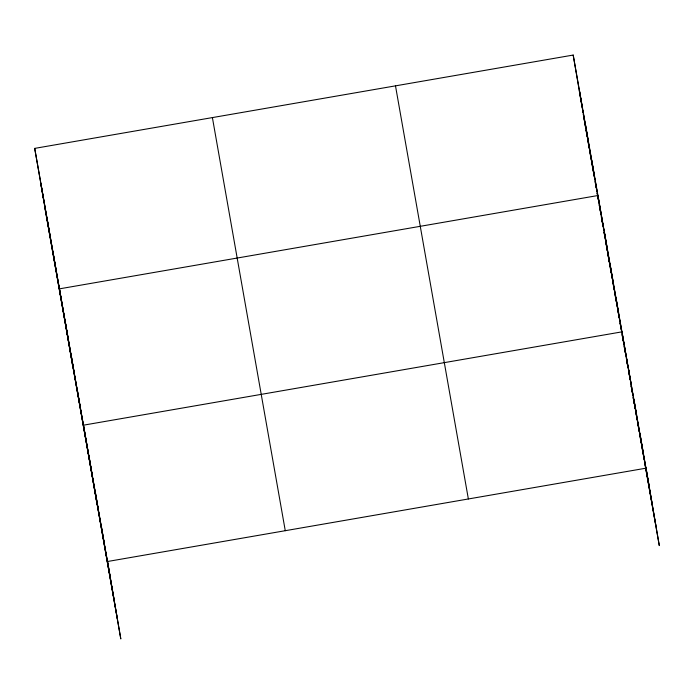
<?xml version="1.0" encoding="UTF-8"?>
<svg xmlns="http://www.w3.org/2000/svg" width="694" height="694" viewBox="0 0 694 694"><rect width="100%" height="100%" fill="white"/><g stroke="black" fill="none" stroke-linecap="round" stroke-linejoin="round"><path stroke-width="1.04" d="M644.457 461.475L659.3 545.614L646.062 468.172L107.57 561.498L120.808 638.94L34.7 148.386L573.192 55.06L648.829 484.334M579.412 91.452L603.997 230.842L597.968 195.517L59.476 288.843L72.714 366.285M610.2 265.984L604.188 231.909L608.655 258.064L606.252 244.227M610.39 267.051L622.032 333.085M622.223 334.152L628.235 368.228L622.015 331.845L83.523 425.17L96.761 502.612M628.426 369.295L640.068 435.329M640.258 436.396L652.282 504.555M583.35 114.415L585.788 128.243M586.161 130.377L592.737 167.618M593.11 169.744L594.801 179.321M595.365 182.513L596.866 191.024M597.239 193.149L598.931 202.726M599.304 204.86L599.677 206.986M600.058 209.111L600.995 214.437M602.123 220.822L603.06 226.14M603.433 228.265L603.806 230.399M604.188 232.525L605.871 242.102M609.063 260.198L610.755 269.784M611.128 271.909L613.574 285.755M613.765 286.822L615.639 297.474M616.012 299.6L617.703 309.186M618.085 311.32L619.777 320.906M620.15 323.031L621.841 332.617M622.214 334.751L623.906 344.337M624.279 346.462L624.661 348.596M625.034 350.722L625.788 354.981M626.352 358.182L626.725 360.307M627.098 362.442L628.035 367.768M628.417 369.893L628.79 372.027M629.163 374.153L630.109 379.479M630.482 381.613L630.855 383.739M631.236 385.873L631.609 387.998L631.262 385.942M632.928 395.459L631.8 389.065L632.885 395.45M633.301 397.584L633.674 399.718M634.047 401.843L635.739 411.429M636.12 413.563L640.623 439.12M641.004 441.254L655.847 525.393M586.803 134.636L587.185 136.761M587.558 138.887L588.495 144.213M588.868 146.339L589.249 148.464M589.622 150.598L590.559 155.916M590.932 158.041L591.314 160.175M591.687 162.301L592.624 167.618M592.997 169.752L593.379 171.878M593.752 174.003L594.125 176.137M595.062 181.455L595.443 183.58M595.816 185.706L596.189 187.84M597.126 193.158L597.508 195.283M597.881 197.417L598.254 199.542M599.191 204.86L599.573 206.994M599.946 209.12L600.319 211.245M601.256 216.571L601.637 218.697M602.01 220.822L602.383 222.956M604.075 232.525L604.448 234.659M606.14 244.236L606.513 246.361M606.886 248.487L607.267 250.621M607.64 252.746L608.577 258.064M609.332 262.323L608.95 260.198L609.384 262.323M610.078 266.583L609.705 264.449L611.206 272.959L610.46 268.708M611.77 276.16L612.143 278.285M612.524 280.419L613.461 285.746M613.834 287.871L614.216 290.005M614.589 292.131L615.526 297.457M615.899 299.591L616.281 301.717M616.654 303.851L617.027 305.976M617.972 311.302L618.345 313.436M618.718 315.562L619.1 317.696M620.037 323.022L620.41 325.148M620.792 327.282L621.165 329.407M622.102 334.734L622.475 336.868M622.856 338.993L623.229 341.127M624.166 346.453L624.548 348.579M624.921 350.713L625.294 352.838M626.986 362.424L627.359 364.558M631.124 385.855L631.497 387.989M631.87 390.115L632.251 392.249M633.188 397.575L633.561 399.701L633.249 397.584M636.008 413.546L636.381 415.68M636.754 417.805L637.135 419.939M637.508 422.073L638.445 427.391M638.818 429.525L639.2 431.651M639.573 433.785L641.265 443.371M641.638 445.496L643.329 455.082M643.711 457.216L644.084 459.35M395.493 85.856L468.363 498.969M212.399 117.59L285.269 530.702M34.7 148.386L110.329 577.651M40.92 184.769L113.79 597.881M44.477 205.606L117.347 618.71M640.05 434.088L642.817 450.25M634.038 400.013L636.632 415.159M628.027 365.929L630.794 382.09M628.417 369.269L630.195 379.687M630.551 381.778L630.907 383.86M616.003 297.769L618.597 312.916M609.991 263.685L612.759 279.847M603.98 229.601L606.747 245.763M591.774 160.409L594.541 176.571M585.58 125.293L588.347 141.455M579.386 90.177L582.153 106.338M573.192 55.06L582.266 108.117M582.622 110.199L582.977 112.281M583.342 114.415L583.706 116.54M584.062 118.674L585.701 128.251M586.066 130.377L586.43 132.502M101.558 527.414L104.317 543.576M95.546 493.33L98.305 509.491M89.535 459.246L92.293 475.407M77.511 391.086L80.27 407.248M71.499 357.002L74.258 373.164M65.488 322.927L68.246 339.088M53.282 253.726L56.041 269.888M47.088 218.61L49.847 234.772M40.894 183.502L43.653 199.664M634.316 403.96L633.934 401.835L634.342 403.969M635.062 408.219L634.689 406.094L635.071 408.228"/></g></svg>
